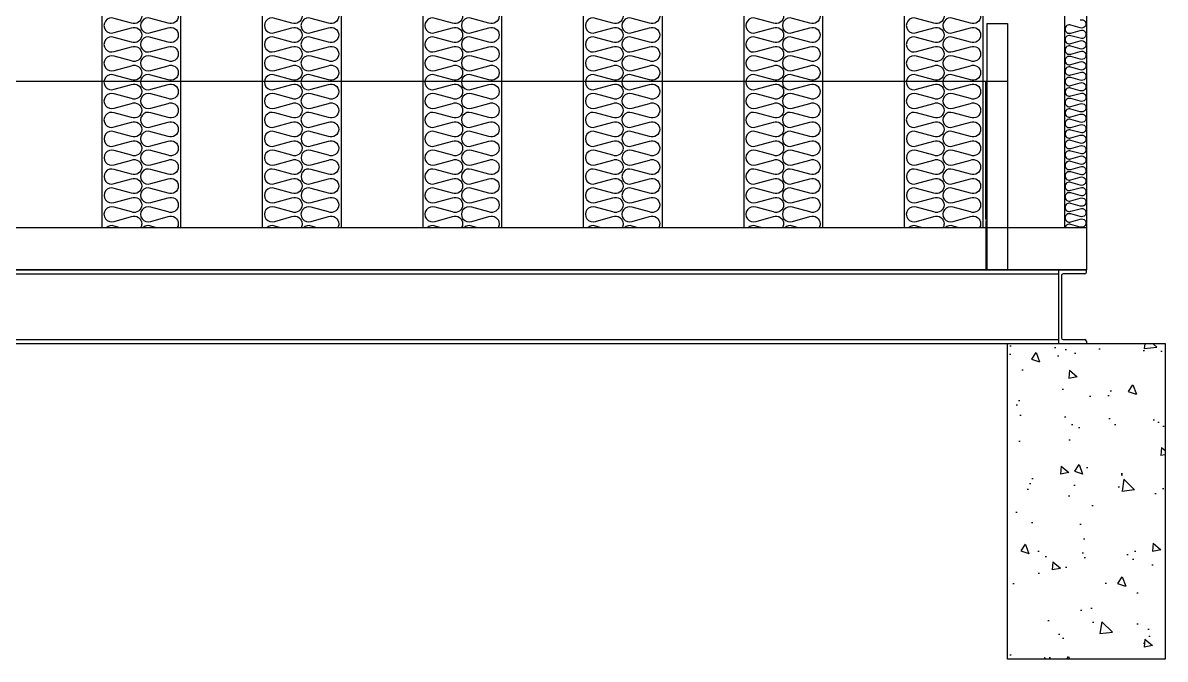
# Model space of a CAD drawing. Header units: millimetres. Extents: x 4398 to 33805, y 3079 to 23874.
# Drawn here: x 9056 to 11231, y 9072 to 10282 of the extents above; entities that cross this region are included whole.
import ezdxf

# ---------------------------------------------------------------- set-up
doc = ezdxf.new("R2010")
doc.units = ezdxf.units.MM
doc.linetypes.add('HIDDEN', pattern=[0.375, 0.25, -0.125])
for name, color, linetype in [('SMS', 220, 'Continuous'), ('냉각탑', 4, 'Continuous'), ('냉각탑_찬넬방진', 1, 'Continuous')]:
    doc.layers.add(name, color=color, linetype=linetype)

# ---------------------------------------------------------------- blocks, each defined once
blk = doc.blocks.new('SP전면')
at = {"color": 7}
for p, q in [((31549.2, -80510.4), (31549.2, -83988.4)), ((31699.2, -80510.4), (31699.2, -83988.4))]:
    blk.add_line(p, q, dxfattribs=at)
at = {"layer": 'SMS', "color": 5}
for points in [[(31625.1, -83585.9, -0.524856), (31605.6, -83599.3), (31572.7, -83590.4, 1.449198), (31572.7, -83617.3), (31605.6, -83608.3, -0.524856), (31625.1, -83621.8, -0.524856), (31605.6, -83635.2), (31572.7, -83626.3, 1.449198), (31572.7, -83653.2), (31605.6, -83644.3, -0.524856), (31625.1, -83657.7, -0.524856), (31605.6, -83671.1), (31572.7, -83662.2, 1.449198), (31572.7, -83689.1), (31605.6, -83680.2, -0.524856), (31625.1, -83693.6, -0.524856), (31605.6, -83707), (31572.7, -83698.1, 1.449198), (31572.7, -83725), (31605.6, -83716.1, -0.524856), (31625.1, -83729.5, -0.524856), (31605.6, -83742.9), (31572.7, -83734, 1.449198), (31572.7, -83760.9), (31605.6, -83752, -0.524856), (31625.1, -83765.4, -0.524856), (31605.6, -83778.8), (31572.7, -83769.9, 1.449198), (31572.7, -83796.8), (31605.6, -83787.9, -0.524856), (31625.1, -83801.3, -0.524856), (31605.6, -83814.8), (31572.7, -83805.9, 1.449198), (31572.7, -83832.7), (31605.6, -83823.8, -0.524856), (31625.1, -83837.2, -0.524856), (31605.6, -83850.7), (31572.7, -83841.8, 1.449198), (31572.7, -83868.6), (31605.6, -83859.7, -0.524856), (31625.1, -83873.1, -0.524856), (31605.6, -83886.6), (31572.7, -83877.7, 1.449198), (31572.7, -83904.5), (31605.6, -83895.6, -0.524856), (31625.1, -83909.1, -0.524856), (31605.6, -83922.5), (31572.7, -83913.6, 1.449198), (31572.7, -83940.4), (31605.6, -83931.5, -0.524856), (31625.1, -83945, -0.524856), (31605.6, -83958.4), (31572.7, -83949.5, 1.449198), (31572.7, -83976.4), (31605.6, -83967.4, -0.524856), (31625.1, -83980.9, -0.1385), (31622.9, -83988.4, -0.1385)], [(31694.7, -83585.9, -0.524856), (31675.2, -83599.3), (31642.3, -83590.4, 1.449198), (31642.3, -83617.3), (31675.2, -83608.3, -0.524856), (31694.7, -83621.8, -0.524856), (31675.2, -83635.2), (31642.3, -83626.3, 1.449198), (31642.3, -83653.2), (31675.2, -83644.3, -0.524856), (31694.7, -83657.7, -0.524856), (31675.2, -83671.1), (31642.3, -83662.2, 1.449198), (31642.3, -83689.1), (31675.2, -83680.2, -0.524856), (31694.7, -83693.6, -0.524856), (31675.2, -83707), (31642.3, -83698.1, 1.449198), (31642.3, -83725), (31675.2, -83716.1, -0.524856), (31694.7, -83729.5, -0.524856), (31675.2, -83742.9), (31642.3, -83734, 1.449198), (31642.3, -83760.9), (31675.2, -83752, -0.524856), (31694.7, -83765.4, -0.524856), (31675.2, -83778.8), (31642.3, -83769.9, 1.449198), (31642.3, -83796.8), (31675.2, -83787.9, -0.524856), (31694.7, -83801.3, -0.524856), (31675.2, -83814.8), (31642.3, -83805.9, 1.449198), (31642.3, -83832.7), (31675.2, -83823.8, -0.524856), (31694.7, -83837.2, -0.524856), (31675.2, -83850.7), (31642.3, -83841.8, 1.449198), (31642.3, -83868.6), (31675.2, -83859.7, -0.524856), (31694.7, -83873.1, -0.524856), (31675.2, -83886.6), (31642.3, -83877.7, 1.449198), (31642.3, -83904.5), (31675.2, -83895.6, -0.524856), (31694.7, -83909.1, -0.524856), (31675.2, -83922.5), (31642.3, -83913.6, 1.449198), (31642.3, -83940.4), (31675.2, -83931.5, -0.524856), (31694.7, -83945, -0.524856), (31675.2, -83958.4), (31642.3, -83949.5, 1.449198), (31642.3, -83976.4), (31675.2, -83967.4, -0.524856), (31694.7, -83980.9, -0.1385), (31692.6, -83988.4, -0.1385)], [(31583.8, -83988.4), (31572.7, -83985.4, 0.287554), (31557.7, -83988.4)], [(31653.4, -83988.4), (31642.3, -83985.4, 0.287554), (31627.4, -83988.4)]]:
    blk.add_lwpolyline(points, format="xyb", dxfattribs=at)
blk = doc.blocks.new('3')
at = {"color": 7}
for p, q in [((11039.2, 13412.6), (11039.2, 9892.6)), ((11081.2, 13412.6), (11081.2, 9812.6)), ((11081.2, 9892.6), (7481.2, 9892.6)), ((7481.2, 9812.6), (10236.2, 9812.6)), ((11081.2, 9812.6), (10236.2, 9812.6)), ((11081.2, 9812.6), (10236.2, 9812.6))]:
    blk.add_line(p, q, dxfattribs=at)
for p, q in [((11081.2, 13412.6), (11081.2, 9812.6)), ((10891.6, 10281.3), (10930.9, 10281.3)), ((10891.6, 10281.3), (10891.6, 9812.6)), ((10930.9, 10281.3), (10930.9, 10002)), ((10930.9, 10281.3), (10930.9, 9812.6)), ((7972.4, 10171.6), (10930.9, 10171.6)), ((10889.7, 9908.2), (10889.7, 10171.6)), ((10889.7, 9906.3), (10889.7, 9812.6)), ((7481.2, 9812.6), (10236.2, 9812.6)), ((10930.9, 9812.6), (7932.1, 9812.6)), ((10930.9, 9812.6), (7972.4, 9812.6)), ((9899, 9812.6), (9057.1, 9812.6)), ((10930.9, 9812.6), (9900.9, 9812.6)), ((11081.2, 9812.6), (10236.2, 9812.6)), ((10236.2, 9812.6), (11081.2, 9812.6)), ((11080.9, 9812.6), (11041.6, 9812.6)), ((11080.9, 9812.6), (11041.6, 9812.6))]:
    blk.add_line(p, q)
at = {"ltscale": 500, "elevation": 0}
blk.add_lwpolyline([(7481.2, 13412.6), (11080.9, 13412.6), (11080.9, 9812.6), (7481.2, 9812.6)], close=True, dxfattribs=at)
at = {"layer": 'SMS', "color": 5, "elevation": 0}
for points in [[(11069.4, 10287.8, -1.449198), (11069.4, 10272.9), (11051.1, 10277.9, 0.524856), (11040.3, 10270.4, 0.524856), (11051.1, 10262.9), (11069.4, 10267.9, -1.449198), (11069.4, 10253), (11051.1, 10257.9, 0.524856), (11040.3, 10250.4, 0.524856), (11051.1, 10243), (11069.4, 10247.9, -1.449198), (11069.4, 10233), (11051.1, 10238, 0.524856), (11040.3, 10230.5, 0.524856), (11051.1, 10223), (11069.4, 10228, -1.449198), (11069.4, 10213.1), (11051.1, 10218, 0.524856), (11040.3, 10210.5, 0.524856), (11051.1, 10203.1), (11069.4, 10208, -1.449198), (11069.4, 10193.1), (11051.1, 10198.1, 0.524856), (11040.3, 10190.6, 0.524856), (11051.1, 10183.1), (11069.4, 10188.1, -1.449198), (11069.4, 10173.2), (11051.1, 10178.1, 0.524856), (11040.3, 10170.6, 0.524856), (11051.1, 10163.2), (11069.4, 10168.1, -1.449198), (11069.4, 10153.2), (11051.1, 10158.2, 0.524856), (11040.3, 10150.7, 0.524856), (11051.1, 10143.2), (11069.4, 10148.2, -1.449198), (11069.4, 10133.3), (11051.1, 10138.2, 0.524856), (11040.3, 10130.7, 0.524856), (11051.1, 10123.3), (11069.4, 10128.2, -1.449198), (11069.4, 10113.3), (11051.1, 10118.3, 0.524856), (11040.3, 10110.8, 0.524856), (11051.1, 10103.3), (11069.4, 10108.3, -1.449198), (11069.4, 10093.4), (11051.1, 10098.3, 0.524856), (11040.3, 10090.8, 0.524856), (11051.1, 10083.4), (11069.4, 10088.3, -1.449198), (11069.4, 10073.4), (11051.1, 10078.4, 0.524856), (11040.3, 10070.9, 0.524856), (11051.1, 10063.4), (11069.4, 10068.4, -1.449198), (11069.4, 10053.5), (11051.1, 10058.4, 0.524856), (11040.3, 10050.9, 0.524856), (11051.1, 10043.5), (11069.4, 10048.4, -1.449198), (11069.4, 10033.5), (11051.1, 10038.5, 0.524856), (11040.3, 10031, 0.524856), (11051.1, 10023.5), (11069.4, 10028.5, -1.449198), (11069.4, 10013.6), (11051.1, 10018.5, 0.524856), (11040.3, 10011, 0.524856), (11051.1, 10003.6), (11069.4, 10008.5, -1.449198), (11069.4, 9993.6), (11051.1, 9998.6, 0.524856), (11040.3, 9991.1, 0.524856), (11051.1, 9983.6), (11069.4, 9988.6, -1.449198), (11069.4, 9973.7), (11051.1, 9978.6, 0.524856), (11040.3, 9971.1, 0.524856), (11051.1, 9963.7), (11069.4, 9968.6, -1.449198), (11069.4, 9953.7), (11051.1, 9958.7, 0.524856), (11040.3, 9951.2, 0.524856), (11051.1, 9943.7), (11069.4, 9948.7, -1.449198), (11069.4, 9933.8), (11051.1, 9938.7, 0.524856), (11040.3, 9931.2, 0.417249), (11048.4, 9923.3)], [(11080, 9939.2, -0.446849), (11069.4, 9933.8), (11051.1, 9938.7, 0.524856), (11040.3, 9931.2, 0.524856), (11051.1, 9923.8), (11069.4, 9928.7, -1.449198), (11069.4, 9913.8), (11051.1, 9918.8, 0.524856), (11040.3, 9911.3, 0.524856), (11051.1, 9903.8), (11069.4, 9908.8, -1.449198), (11069.4, 9893.9), (11051.1, 9898.8, 0.476486), (11040.4, 9892.6, 0.476486)]]:
    blk.add_lwpolyline(points, format="xyb", dxfattribs=at)
at = {"layer": '냉각탑', "ltscale": 30}
blk.add_line((7932.1, 9812.6), (10930.9, 9812.6), dxfattribs=at)
at = {"layer": '냉각탑', "color": 6, "linetype": 'HIDDEN'}
for p, q in [((9787.5, 9812.6), (9168.6, 9812.6)), ((9763.7, 9812.6), (9192.4, 9812.6)), ((10930.9, 9812.6), (10666.6, 9812.6))]:
    blk.add_line(p, q, dxfattribs=at)
at = {"layer": '냉각탑_찬넬방진', "ltscale": 30}
for p, q in [((7932.1, 9812.6), (10743.7, 9812.6)), ((7932.1, 9812.6), (10743.7, 9812.6)), ((7534.1, 9804.6), (11028, 9804.6)), ((7534.1, 9679.9), (11028, 9679.9)), ((7534.1, 9672), (11028, 9672)), ((7534.1, 9672), (11028, 9672))]:
    blk.add_line(p, q, dxfattribs=at)
at = {"layer": '냉각탑_찬넬방진', "ltscale": 150}
for p, q in [((11080.9, 9812.6), (11028, 9812.6)), ((11080.9, 9812.6), (11028, 9812.6)), ((11080.9, 9812.6), (11028, 9812.6)), ((11028, 9812.6), (11028, 9672)), ((11080.9, 9812.6), (11028, 9812.6)), ((11080.9, 9807.8), (11080.9, 9812.6)), ((11080.9, 9807.8), (11080.9, 9812.6)), ((11033.3, 9801.5), (11033.3, 9683.1)), ((11077.8, 9804.6), (11036.5, 9804.6)), ((11077.8, 9804.6), (11036.5, 9804.6)), ((11036.5, 9679.9), (11077.8, 9679.9)), ((11028, 9672), (11080.9, 9672)), ((11080.9, 9676.7), (11080.9, 9672))]:
    blk.add_line(p, q, dxfattribs=at)
for centre, start, end in [((11036.5, 9801.5), 90, 180), ((11036.5, 9801.5), 90, 180), ((11077.8, 9807.8), 270, 0), ((11077.8, 9807.8), 270, 0), ((11036.5, 9683.1), 180, 270), ((11077.8, 9676.7), 0, 90)]:
    blk.add_arc(centre, 3.18, start, end, dxfattribs=at)
for p in [(-22342.6, 93881), (-22037.1, 93881), (-21731.6, 93881), (-21426.1, 93881), (-21120.6, 93881), (-20815.1, 93881)]:
    blk.add_blockref('SP전면', p)

msp = doc.modelspace()

# ---------------------------------------------------------------- hatches: boundary and pattern name
h = msp.add_hatch()
h.set_pattern_fill('AR-CONC', color=4, angle=-90)
h.set_pattern_definition([(320, (-191052.57, 344451.94), (-15.939086, -182.18467), [19.05, -209.55]), (265, (-191052.57, 344451.94), (191.056845, 35.24342), [15.24, -167.64058]), (10.451445, (-191053.9, 344436.76), (175.11775, -146.94125), [16.19001, -178.090245]), (316.1842, (-191001.77, 344451.94), (-42.04233, -271.07904), [28.575, -314.325]), (6.63556, (-191005.27, 344429.35), (247.42612, -237.40413), [24.28502, -267.1356]), (261.18415, (-191001.77, 344451.94), (247.42612, -237.40413), [22.85997, -251.45973]), (291, (-191014.47, 344426.54), (-102.2652, -151.61439), [19.05, -209.55]), (236, (-191014.47, 344426.54), (184.18797, -61.80203), [15.24, -167.64]), (341.451445, (-191023, 344413.9), (81.92277, -213.41642), [16.19001, -178.08994]), (307.5, (-191052.57, 344451.94), (84.555039, -3.088603), [0, -165.608, 0, -170.18, 0, -168.275]), (277.5, (-191052.57, 344451.94), (100.180575, -66.819663), [0, -97.028, 0, -161.798, 0, -64.135]), (237.5, (-191052.57, 344508.58), (-5.728744, -135.590595), [0, -63.5, 0, -198.12, 0, -262.89]), (227.5, (-191052.57, 344533.98), (25.42649, -148.12918), [0, -82.55, 0, -131.572, 0, -186.69])])
h.paths.add_polyline_path([(10930.9, 9672.1), (10930.9, 9072.1), (11230.9, 9071.9), (11230.9, 9671.9)])

# ---------------------------------------------------------------- linework, layer by layer
at = {"ltscale": 500, "elevation": 0}
msp.add_lwpolyline([(11230.9, 9672), (11230.9, 9072), (10930.9, 9072), (10930.9, 9672)], close=True, dxfattribs=at)

# ---------------------------------------------------------------- block references
msp.add_blockref('3', (0, 0))

doc.saveas('drawing.dxf')
